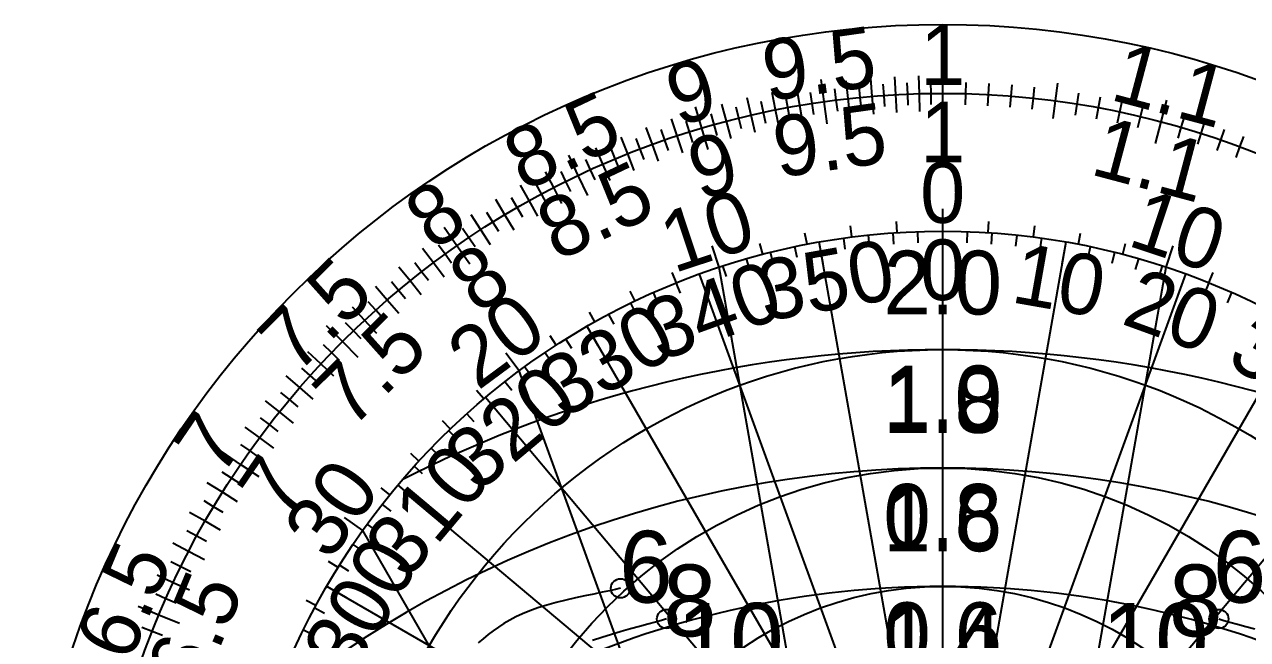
# Model space of a CAD drawing. Header units: metres. Extents: x -58 to 58, y -58 to 58.
# Drawn here: x -57.5 to 19.1, y 18.9 to 57.5 of the extents above; entities that cross this region are included whole.
import ezdxf
from ezdxf.enums import TextEntityAlignment as Align

# ---------------------------------------------------------------- set-up
doc = ezdxf.new("R2010")
doc.units = ezdxf.units.M
for name, color, linetype in [('CUT_REFERENCE', 1, 'Continuous'), ('ENGRAVE_AWA', 4, 'Continuous'), ('ENGRAVE_COMPASS', 5, 'Continuous'), ('ENGRAVE_LOG', 6, 'Continuous'), ('ENGRAVE_POLARS', 3, 'Continuous'), ('ENGRAVE_TEXT', 7, 'Continuous'), ('ENGRAVE_VMG', 2, 'Continuous')]:
    doc.layers.add(name, color=color, linetype=linetype)

msp = doc.modelspace()

# ---------------------------------------------------------------- linework, layer by layer
at = {"layer": 'CUT_REFERENCE'}
for radius in [57.5, 53.18, 44.54, 44.54]:
    msp.add_circle((0, 0), radius, dxfattribs=at)
at = {"layer": 'ENGRAVE_AWA'}
for p, q in [((0, 0), (0, 44.54)), ((0, -37.117), (0, 44.54)), ((0, 0), (-7.734, 43.863)), ((0, 0), (7.734, 43.863)), ((0, -37.117), (-14, 42.282)), ((0, -37.117), (14, 42.282)), ((0, 0), (-15.234, 41.854)), ((0, 0), (15.234, 41.854)), ((0, 0), (-22.27, 38.573)), ((0, 0), (22.27, 38.573)), ((0, -37.117), (-26.531, 35.776)), ((0, 0), (-28.63, 34.12)), ((0, 0), (28.63, 34.12)), ((0, 0), (-34.12, 28.63)), ((0, -37.117), (-36.317, 25.786)), ((0, 0), (-38.573, 22.27))]:
    msp.add_line(p, q, dxfattribs=at)
for radius in [37.117, 29.693, 22.27]:
    msp.add_circle((0, 0), radius, dxfattribs=at)
for radius, start, end in [(74.233, 62.87325, 117.12675), (66.81, 51.05756, 128.94244), (59.387, 41.49082, 138.50918)]:
    msp.add_arc((0, -37.117), radius, start, end, dxfattribs=at)
at = {"layer": 'ENGRAVE_COMPASS'}
for p, q in [((0, 44.54), (0, 45.94)), ((-5.685, 44.176), (-5.774, 44.87)), ((-3.058, 43.733), (-3.107, 44.432)), ((-2.848, 44.449), (-2.893, 45.147)), ((-1.53, 43.813), (-1.554, 44.513)), ((0, 43.14), (0, 44.54)), ((1.53, 43.813), (1.554, 44.513)), ((2.848, 44.449), (2.893, 45.147)), ((3.058, 43.733), (3.107, 44.432)), ((5.685, 44.176), (5.774, 44.87)), ((-11.272, 43.09), (-11.449, 43.767)), ((-8.496, 43.722), (-8.63, 44.409)), ((-7.491, 42.485), (-7.734, 43.863)), ((-6.101, 43.413), (-6.199, 44.107)), ((-4.583, 43.6), (-4.656, 44.296)), ((4.583, 43.6), (4.656, 44.296)), ((6.101, 43.413), (6.199, 44.107)), ((7.491, 42.485), (7.734, 43.863)), ((8.496, 43.722), (8.63, 44.409)), ((11.272, 43.09), (11.449, 43.767)), ((-14, 42.282), (-14.44, 43.611)), ((-10.606, 42.538), (-10.775, 43.217)), ((-9.115, 42.882), (-9.26, 43.567)), ((9.115, 42.882), (9.26, 43.567)), ((10.606, 42.538), (10.775, 43.217)), ((14, 42.282), (14.44, 43.611)), ((-13.547, 41.694), (-13.764, 42.36)), ((-12.084, 42.142), (-12.277, 42.815)), ((12.084, 42.142), (12.277, 42.815)), ((13.547, 41.694), (13.764, 42.36)), ((-16.669, 41.303), (-16.931, 41.952)), ((-14.755, 40.538), (-15.234, 41.854)), ((14.755, 40.538), (15.234, 41.854)), ((16.669, 41.303), (16.931, 41.952)), ((-19.267, 40.157), (-19.569, 40.788)), ((-17.831, 40.05), (-18.116, 40.689)), ((-16.423, 40.648), (-16.685, 41.297)), ((16.423, 40.648), (16.685, 41.297)), ((17.831, 40.05), (18.116, 40.689)), ((-19.218, 39.403), (-19.525, 40.032)), ((-21.783, 38.85), (-22.125, 39.46)), ((-20.582, 38.708), (-20.91, 39.326)), ((-21.57, 37.36), (-22.27, 38.573)), ((-24.208, 37.387), (-24.588, 37.975)), ((-23.232, 37.178), (-23.603, 37.772)), ((-26.531, 35.776), (-27.365, 36.901)), ((-24.515, 36.345), (-24.906, 36.925)), ((-25.769, 35.467), (-26.18, 36.034)), ((-28.743, 34.024), (-29.195, 34.559)), ((-26.991, 34.546), (-27.422, 35.098)), ((-27.73, 33.047), (-28.63, 34.12)), ((-29.335, 32.579), (-29.803, 33.1)), ((-30.835, 32.14), (-31.32, 32.645)), ((-30.454, 31.536), (-30.94, 32.039)), ((-31.536, 30.454), (-32.039, 30.94)), ((-32.8, 30.133), (-33.315, 30.606)), ((-32.579, 29.335), (-33.1, 29.803)), ((-34.629, 28.011), (-35.173, 28.452)), ((-33.047, 27.73), (-34.12, 28.63)), ((-34.546, 26.991), (-35.098, 27.422)), ((-36.317, 25.786), (-37.458, 26.596)), ((-35.467, 25.769), (-36.034, 26.18)), ((-36.345, 24.515), (-36.925, 24.906)), ((-37.857, 23.467), (-38.452, 23.835)), ((-37.178, 23.232), (-37.772, 23.603)), ((-37.36, 21.57), (-38.573, 22.27)), ((-39.244, 21.065), (-39.861, 21.396)), ((-38.708, 20.582), (-39.326, 20.91)), ((-39.403, 19.218), (-40.032, 19.525))]:
    msp.add_line(p, q, dxfattribs=at)
at = {"layer": 'ENGRAVE_LOG'}
for p, q in [((0, 53.18), (0, 54.58)), ((0, 53.18), (0, 54.58)), ((-7.419, 52.66), (-7.614, 54.046)), ((-5.912, 52.85), (-6.036, 53.963)), ((-5.162, 52.929), (-5.23, 53.626)), ((-4.415, 52.996), (-4.508, 54.113)), ((-3.671, 53.053), (-3.719, 53.751)), ((-2.93, 53.099), (-2.992, 54.218)), ((-2.193, 53.135), (-2.221, 53.834)), ((-1.458, 53.16), (-1.489, 54.28)), ((-0.727, 53.175), (-0.737, 53.875)), ((1.444, 53.16), (1.463, 53.86)), ((2.872, 53.102), (2.91, 53.801)), ((4.285, 53.007), (4.341, 53.705)), ((7.059, 52.709), (7.208, 53.819)), ((-11.996, 51.809), (-12.248, 52.901)), ((-10.462, 52.141), (-10.683, 53.239)), ((-9.698, 52.288), (-9.826, 52.976)), ((-8.936, 52.424), (-9.125, 53.528)), ((-8.177, 52.548), (-8.284, 53.239)), ((-6.664, 52.761), (-6.752, 53.455)), ((-5.787, 51.737), (-5.912, 52.85)), ((-5.094, 52.232), (-5.162, 52.929)), ((-4.322, 51.88), (-4.415, 52.996)), ((-3.623, 52.355), (-3.671, 53.053)), ((-2.869, 51.981), (-2.93, 53.099)), ((-2.164, 52.435), (-2.193, 53.135)), ((-1.428, 52.04), (-1.458, 53.16)), ((-0.718, 52.475), (-0.727, 53.175)), ((0, 51.78), (0, 53.18)), ((0, 51.78), (0, 53.18)), ((1.425, 52.461), (1.444, 53.16)), ((2.834, 52.403), (2.872, 53.102)), ((4.228, 52.309), (4.285, 53.007)), ((5.606, 52.18), (5.681, 52.876)), ((5.681, 52.876), (5.755, 53.572)), ((8.42, 52.509), (8.531, 53.2)), ((9.763, 52.276), (9.891, 52.964)), ((-15.08, 50.997), (-15.477, 52.34)), ((-13.535, 51.429), (-13.82, 52.512)), ((-12.765, 51.625), (-12.933, 52.305)), ((-11.228, 51.981), (-11.376, 52.665)), ((-10.242, 51.043), (-10.462, 52.141)), ((-9.571, 51.6), (-9.698, 52.288)), ((-8.748, 51.32), (-8.936, 52.424)), ((-8.069, 51.856), (-8.177, 52.548)), ((-7.224, 51.274), (-7.419, 52.66)), ((-6.576, 52.066), (-6.664, 52.761)), ((6.911, 51.599), (7.059, 52.709)), ((8.309, 51.818), (8.42, 52.509)), ((9.634, 51.588), (9.763, 52.276)), ((11.086, 52.012), (11.232, 52.696)), ((12.391, 51.716), (12.554, 52.397)), ((13.676, 51.392), (14.036, 52.744)), ((-16.627, 50.514), (-16.977, 51.578)), ((-15.853, 50.762), (-16.062, 51.43)), ((-14.307, 51.219), (-14.495, 51.894)), ((-13.25, 50.346), (-13.535, 51.429)), ((-12.597, 50.946), (-12.765, 51.625)), ((-11.743, 50.718), (-11.996, 51.809)), ((-11.08, 51.297), (-11.228, 51.981)), ((10.94, 51.327), (11.086, 52.012)), ((12.228, 51.036), (12.391, 51.716)), ((13.316, 50.039), (13.676, 51.392)), ((14.94, 51.038), (15.137, 51.71)), ((16.185, 50.657), (16.398, 51.324)), ((-18.177, 49.977), (-18.559, 51.03)), ((-17.402, 50.252), (-17.631, 50.914)), ((-15.644, 50.094), (-15.853, 50.762)), ((-14.683, 49.655), (-15.08, 50.997)), ((-14.119, 50.545), (-14.307, 51.219)), ((14.744, 50.366), (14.94, 51.038)), ((15.972, 49.991), (16.185, 50.657)), ((17.409, 50.25), (17.638, 50.911)), ((-19.726, 49.386), (-20.142, 50.426)), ((-18.951, 49.689), (-19.201, 50.343)), ((-17.794, 48.925), (-18.177, 49.977)), ((-17.173, 49.591), (-17.402, 50.252)), ((-16.277, 49.45), (-16.627, 50.514)), ((17.18, 49.588), (17.409, 50.25)), ((18.367, 49.161), (18.612, 49.817)), ((18.612, 49.817), (18.857, 50.473)), ((-22.818, 48.036), (-23.419, 49.3)), ((-22.047, 48.395), (-22.337, 49.032)), ((-21.274, 48.739), (-21.722, 49.766)), ((-20.5, 49.07), (-20.77, 49.716)), ((-20.231, 48.424), (-20.5, 49.07)), ((-19.311, 48.346), (-19.726, 49.386)), ((-18.702, 49.035), (-18.951, 49.689)), ((-24.358, 47.274), (-24.871, 48.27)), ((-23.589, 47.662), (-23.899, 48.29)), ((-21.757, 47.758), (-22.047, 48.395)), ((-20.826, 47.713), (-21.274, 48.739)), ((-25.124, 46.871), (-25.455, 47.488)), ((-23.278, 47.035), (-23.589, 47.662)), ((-22.218, 46.771), (-22.818, 48.036)), ((-25.889, 46.453), (-26.434, 47.431)), ((-24.794, 46.254), (-25.124, 46.871)), ((-23.845, 46.278), (-24.358, 47.274)), ((-27.411, 45.571), (-27.989, 46.531)), ((-26.652, 46.02), (-27.002, 46.625)), ((-26.301, 45.414), (-26.652, 46.02)), ((-25.344, 45.474), (-25.889, 46.453)), ((-28.921, 44.628), (-29.53, 45.568)), ((-28.168, 45.107), (-28.539, 45.701)), ((-26.834, 44.611), (-27.411, 45.571)), ((-30.417, 43.622), (-31.218, 44.771)), ((-29.671, 44.133), (-30.062, 44.714)), ((-28.312, 43.688), (-28.921, 44.628)), ((-27.797, 44.514), (-28.168, 45.107)), ((-31.159, 43.096), (-31.569, 43.663)), ((-29.281, 43.552), (-29.671, 44.133)), ((-31.896, 42.553), (-32.568, 43.449)), ((-30.749, 42.528), (-31.159, 43.096)), ((-29.617, 42.474), (-30.417, 43.622)), ((-33.356, 41.418), (-34.059, 42.291)), ((-32.629, 41.994), (-33.058, 42.546)), ((-31.225, 41.657), (-31.896, 42.553)), ((-34.078, 40.827), (-34.526, 41.364)), ((-32.654, 40.546), (-33.356, 41.418)), ((-32.199, 41.441), (-32.629, 41.994)), ((-34.793, 40.219), (-35.526, 41.066)), ((-33.629, 40.289), (-34.078, 40.827)), ((-35.503, 39.594), (-35.97, 40.115)), ((-34.061, 39.372), (-34.793, 40.219)), ((-36.206, 38.952), (-36.968, 39.772)), ((-35.035, 39.073), (-35.503, 39.594)), ((-37.589, 37.618), (-38.579, 38.609)), ((-36.901, 38.294), (-37.387, 38.798)), ((-35.443, 38.132), (-36.206, 38.952)), ((-36.6, 36.628), (-37.589, 37.618)), ((-36.416, 37.79), (-36.901, 38.294)), ((-38.942, 36.217), (-39.762, 36.979)), ((-38.27, 36.926), (-38.774, 37.412)), ((-37.766, 36.44), (-38.27, 36.926)), ((-38.122, 35.454), (-38.942, 36.217)), ((-40.259, 34.746), (-41.107, 35.478)), ((-39.605, 35.49), (-40.126, 35.957)), ((-39.084, 35.023), (-39.605, 35.49)), ((-39.411, 34.014), (-40.259, 34.746)), ((-41.538, 33.207), (-42.413, 33.906)), ((-40.904, 33.985), (-41.442, 34.432)), ((-40.365, 33.538), (-40.904, 33.985)), ((-40.663, 32.507), (-41.538, 33.207)), ((-42.775, 31.598), (-43.676, 32.263)), ((-42.162, 32.411), (-42.717, 32.837)), ((-41.607, 31.984), (-42.162, 32.411)), ((-41.874, 30.932), (-42.775, 31.598)), ((-43.966, 29.919), (-45.123, 30.706)), ((-43.376, 30.767), (-43.947, 31.172)), ((-42.805, 30.362), (-43.376, 30.767)), ((-42.808, 29.131), (-43.966, 29.919)), ((-44.543, 29.053), (-45.129, 29.435)), ((-45.106, 28.17), (-46.056, 28.763)), ((-43.956, 28.671), (-44.543, 29.053)), ((-45.656, 27.269), (-46.257, 27.628)), ((-44.156, 27.577), (-45.106, 28.17)), ((-46.192, 26.351), (-47.165, 26.906)), ((-45.055, 26.91), (-45.656, 27.269)), ((-45.22, 25.796), (-46.192, 26.351)), ((-46.714, 25.416), (-47.329, 25.75)), ((-46.099, 25.081), (-46.714, 25.416)), ((-47.22, 24.463), (-48.214, 24.978)), ((-47.71, 23.492), (-48.338, 23.802)), ((-46.225, 23.947), (-47.22, 24.463)), ((-48.183, 22.505), (-49.198, 22.979)), ((-47.082, 23.183), (-47.71, 23.492)), ((-47.169, 22.031), (-48.183, 22.505)), ((-48.64, 21.5), (-49.28, 21.783)), ((-48, 21.217), (-48.64, 21.5)), ((-49.079, 20.479), (-50.371, 21.018)), ((-47.787, 19.94), (-49.079, 20.479)), ((-49.499, 19.44), (-50.151, 19.696)), ((-48.848, 19.184), (-49.499, 19.44))]:
    msp.add_line(p, q, dxfattribs=at)
at = {"layer": 'ENGRAVE_POLARS'}
for p, q in [((-22.999, 21.549), (-23.602, 21.41)), ((-22.41, 21.677), (-22.999, 21.549)), ((-21.85, 21.795), (-22.41, 21.677)), ((-21.332, 21.901), (-21.85, 21.795)), ((-20.871, 21.996), (-21.332, 21.901)), ((-20.482, 22.08), (-20.871, 21.996)), ((-20.178, 22.152), (-20.482, 22.08)), ((-25.861, 20.75), (-26.317, 20.561)), ((-25.348, 20.93), (-25.861, 20.75)), ((-24.79, 21.1), (-25.348, 20.93)), ((-24.204, 21.26), (-24.79, 21.1)), ((-23.602, 21.41), (-24.204, 21.26)), ((-27.475, 19.947), (-27.821, 19.726)), ((-27.11, 20.159), (-27.475, 19.947)), ((-26.725, 20.363), (-27.11, 20.159)), ((-26.317, 20.561), (-26.725, 20.363)), ((-17.991, 20.03), (-18.457, 19.902)), ((-17.599, 20.14), (-17.991, 20.03)), ((-17.295, 20.232), (-17.599, 20.14)), ((17.295, 20.232), (17.599, 20.14)), ((17.599, 20.14), (17.991, 20.03)), ((17.991, 20.03), (18.457, 19.902)), ((-28.472, 19.251), (-28.782, 18.995)), ((-28.153, 19.494), (-28.472, 19.251)), ((-27.821, 19.726), (-28.153, 19.494)), ((-20.745, 19.256), (-21.345, 19.069)), ((-20.141, 19.435), (-20.745, 19.256)), ((-19.548, 19.603), (-20.141, 19.435)), ((-18.981, 19.76), (-19.548, 19.603)), ((-18.457, 19.902), (-18.981, 19.76)), ((18.457, 19.902), (18.981, 19.76)), ((18.981, 19.76), (19.548, 19.603)), ((-28.782, 18.995), (-29.086, 18.726)), ((-21.345, 19.069), (-21.925, 18.876))]:
    msp.add_line(p, q, dxfattribs=at)
at = {"layer": 'ENGRAVE_VMG'}
for centre in [(-20.178, 22.152), (-17.295, 20.232), (17.295, 20.232)]:
    msp.add_circle(centre, 0.6, dxfattribs=at)

# ---------------------------------------------------------------- texts
at = {"layer": 'ENGRAVE_TEXT'}
for s, height, p in [('1', 3.8, (0, 55.6)), ('1', 3.8, (0, 50.76)), ('0', 3.8, (0, 46.96)), ('0', 3.8, (0, 42.12)), ('6', 4.5, (-18.584, 23.506)), ('6', 4.5, (18.584, 23.506)), ('8', 4.5, (-15.842, 21.389)), ('8', 4.5, (15.842, 21.389)), ('10', 4.5, (-13.305, 18.986)), ('10', 4.5, (13.305, 18.986))]:
    msp.add_text(s, height=height, dxfattribs=at).set_placement(p, align=Align.MIDDLE_CENTER)
for s, rotation, p in [('1', -360, (0, 55.6)), ('9.5', -351.9805, (-7.757, 55.056)), ('1.1', -14.90137, (14.298, 53.73)), ('9', -343.5273, (-15.766, 53.318)), ('8.5', -334.59081, (-23.857, 50.222)), ('9.5', -351.9805, (-7.082, 50.264)), ('1', -360, (0, 50.76)), ('1.1', -14.90137, (13.053, 49.053)), ('9', -343.5273, (-14.393, 48.677)), ('8.5', -334.59081, (-21.78, 45.85)), ('8', -325.1124, (-31.801, 45.607)), ('10', -341.6797, (-14.761, 44.58)), ('10', -18.3203, (14.761, 44.58)), ('350', -350, (-7.314, 41.48)), ('8', -325.1124, (-29.033, 41.637)), ('10', -10, (7.314, 41.48)), ('7.5', -315.02205, (-39.3, 39.33)), ('340', -340, (-14.406, 39.58)), ('20', -20, (14.406, 39.58)), ('20', -323.44015, (-27.972, 37.72)), ('330', -330, (-21.06, 36.477)), ('7.5', -315.02205, (-35.879, 35.907)), ('30', -30, (21.06, 36.477)), ('320', -320, (-27.074, 32.266)), ('7', -304.23529, (-45.966, 31.28)), ('310', -310, (-32.266, 27.074)), ('7', -304.23529, (-41.965, 28.557)), ('30', -305.37568, (-38.29, 27.187)), ('6.5', -292.64881, (-51.312, 21.411)), ('300', -300, (-36.477, 21.06)), ('6.5', -292.64881, (-46.846, 19.547))]:
    msp.add_text(s, height=3.8, rotation=rotation, dxfattribs=at).set_placement(p, align=Align.MIDDLE_CENTER)
for s, p in [('2.0', (0, 38.117)), ('1.8', (0, 30.693)), ('1.6', (0, 23.27)), ('1.4', (0, 15.847))]:
    msp.add_text(s, height=4, dxfattribs=at).set_placement(p, align=Align.BOTTOM_CENTER)
for s, p in [('1.0', (0, 36.117)), ('0.8', (0, 28.693)), ('0.6', (0, 21.27))]:
    msp.add_text(s, height=4, dxfattribs=at).set_placement(p, align=Align.TOP_CENTER)

doc.saveas('drawing.dxf')
